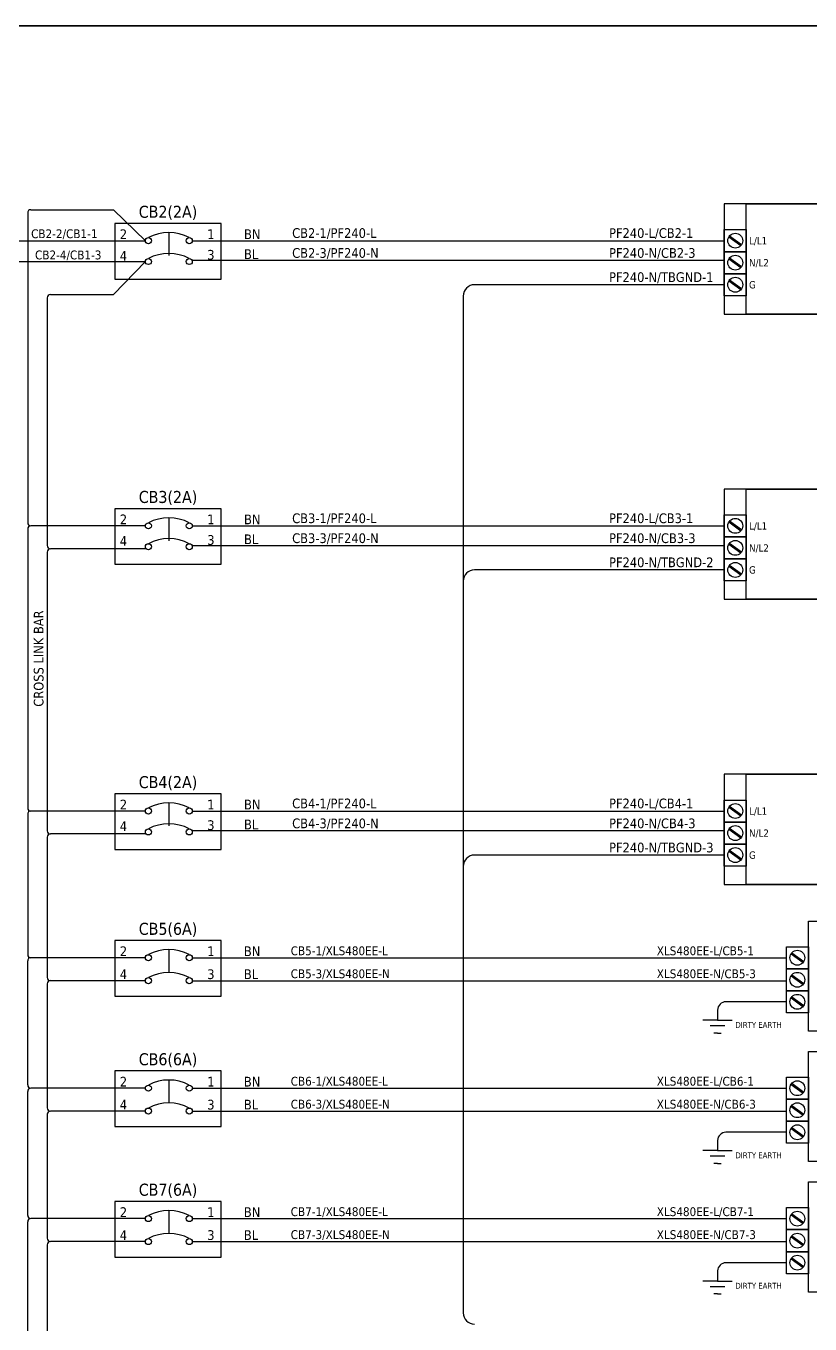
# Model space of a CAD drawing. Header units: millimetres. Extents: x 0 to 1792788, y -13 to 262234.
# Drawn here: x 254111 to 275083, y 218471 to 253193 of the extents above; entities that cross this region are included whole.
import ezdxf
from ezdxf.enums import TextEntityAlignment as Align

# ---------------------------------------------------------------- set-up
doc = ezdxf.new("R2010")
doc.units = ezdxf.units.MM
doc.layers.add('HELPPOINT', color=7, linetype='Continuous', lineweight=25)
doc.layers.add('power', color=7, linetype='Continuous', lineweight=25)
doc.styles.add('Tahoma', font='')
doc.styles.get('Tahoma').set_extended_font_data('Tahoma')

# ---------------------------------------------------------------- blocks, each defined once
blk = doc.blocks.new('TPA')
at = {"layer": 'HELPPOINT', "color": 4, "lineweight": 35, "ltscale": 25.4}
blk.add_line((14292753, 12827491), (14405128, 12827491), dxfattribs=at)
blk.add_line((14292753, 12827491), (14405128, 12827491), dxfattribs=at)

msp = doc.modelspace()

# ---------------------------------------------------------------- linework, layer by layer
at = {"color": 1, "ltscale": 25.4}
for p, q in [((254244, 248279), (256457, 248279)), ((256457, 248279), (257305, 247450)), ((254158, 248192), (254158, 243487)), ((254158, 248060), (254158, 239909)), ((249811, 247450), (257305, 247450)), ((254158, 239735), (254158, 232280)), ((257305, 239822), (254244, 239822)), ((254158, 232107), (254158, 228357)), ((257305, 232194), (254244, 232194)), ((254158, 224868), (254158, 228184)), ((257305, 228270), (254244, 228270)), ((258561, 228269), (274449, 228269)), ((254158, 221379), (254158, 224695)), ((257305, 224781), (254244, 224781)), ((258561, 224780), (274449, 224780)), ((254158, 216919), (254158, 221206)), ((257305, 221292), (254244, 221292)), ((258561, 221291), (274449, 221291))]:
    msp.add_line(p, q, dxfattribs=at)
at = {"color": 2, "ltscale": 25.4}
for p, q in [((273376, 245485), (273376, 248433)), ((281613, 245485), (273376, 245485)), ((273376, 237857), (273376, 240804)), ((281613, 237857), (273376, 237857)), ((273376, 230229), (273376, 233176)), ((281613, 230229), (273376, 230229))]:
    msp.add_line(p, q, dxfattribs=at)
at = {"ltscale": 25.4}
for p, q in [((273376, 248433), (281613, 248433)), ((249811, 246892), (257305, 246892)), ((273376, 247057), (273376, 246861)), ((273376, 240804), (281613, 240804)), ((273376, 239429), (273376, 239233)), ((273376, 233176), (281613, 233176)), ((273376, 231801), (273376, 231604)), ((275039, 226304), (275039, 229251)), ((275039, 229251), (279951, 229251)), ((275039, 227876), (275039, 227680)), ((279951, 226304), (275039, 226304)), ((275039, 222815), (275039, 225762)), ((275039, 225762), (279951, 225762)), ((275039, 224387), (275039, 224191)), ((279951, 222815), (275039, 222815)), ((275039, 219326), (275039, 222273)), ((275039, 222273), (279951, 222273)), ((275039, 220898), (275039, 220701)), ((279951, 219326), (275039, 219326))]:
    msp.add_line(p, q, dxfattribs=at)
at = {"color": 7, "ltscale": 25.4}
for p, q in [((272787, 247155), (272787, 247745)), ((272787, 247745), (273376, 247745)), ((272932, 247581), (273253, 247348)), ((272932, 247581), (273253, 247348)), ((272932, 247581), (273253, 247348)), ((272932, 247581), (273253, 247348)), ((272932, 247581), (273253, 247348)), ((272932, 247581), (273253, 247348)), ((272932, 247581), (273253, 247348)), ((272932, 247581), (273253, 247348)), ((272932, 247581), (273253, 247348)), ((272932, 247581), (273253, 247348)), ((272932, 247581), (273253, 247348)), ((272932, 247581), (273253, 247348)), ((272932, 247581), (273253, 247348)), ((272932, 247581), (273253, 247348)), ((272932, 247581), (273253, 247348)), ((273376, 247745), (273376, 247155)), ((272787, 247450), (272787, 247548)), ((272912, 247553), (273232, 247320)), ((272912, 247553), (273232, 247320)), ((272912, 247553), (273232, 247320)), ((272912, 247553), (273232, 247320)), ((272912, 247553), (273232, 247320)), ((273376, 247155), (272787, 247155)), ((272787, 246566), (272787, 247155)), ((272787, 247155), (273376, 247155)), ((272787, 246861), (272787, 246959)), ((272912, 246964), (273232, 246731)), ((272912, 246964), (273232, 246731)), ((272912, 246964), (273232, 246731)), ((272912, 246964), (273232, 246731)), ((272912, 246964), (273232, 246731)), ((272932, 246992), (273253, 246759)), ((272932, 246992), (273253, 246759)), ((272932, 246992), (273253, 246759)), ((272932, 246992), (273253, 246759)), ((272932, 246992), (273253, 246759)), ((272932, 246992), (273253, 246759)), ((272932, 246992), (273253, 246759)), ((272932, 246992), (273253, 246759)), ((272932, 246992), (273253, 246759)), ((272932, 246992), (273253, 246759)), ((272932, 246992), (273253, 246759)), ((272932, 246992), (273253, 246759)), ((272932, 246992), (273253, 246759)), ((272932, 246992), (273253, 246759)), ((272932, 246992), (273253, 246759)), ((273376, 247155), (273376, 246566)), ((273376, 246566), (272787, 246566)), ((272787, 245977), (272787, 246566)), ((272787, 246566), (273376, 246566)), ((273376, 246566), (273376, 245977)), ((272912, 246374), (273232, 246141)), ((272912, 246374), (273232, 246141)), ((272912, 246374), (273232, 246141)), ((272912, 246374), (273232, 246141)), ((272912, 246374), (273232, 246141)), ((272932, 246402), (273253, 246169)), ((272932, 246402), (273253, 246169)), ((272932, 246402), (273253, 246169)), ((272932, 246402), (273253, 246169)), ((272932, 246402), (273253, 246169)), ((272932, 246402), (273253, 246169)), ((272932, 246402), (273253, 246169)), ((272932, 246402), (273253, 246169)), ((272932, 246402), (273253, 246169)), ((272932, 246402), (273253, 246169)), ((272932, 246402), (273253, 246169)), ((272932, 246402), (273253, 246169)), ((272932, 246402), (273253, 246169)), ((272932, 246402), (273253, 246169)), ((272932, 246402), (273253, 246169)), ((273376, 245977), (272787, 245977)), ((272787, 239527), (272787, 240117)), ((272787, 240117), (273376, 240117)), ((272932, 239953), (273253, 239720)), ((272932, 239953), (273253, 239720)), ((272932, 239953), (273253, 239720)), ((272932, 239953), (273253, 239720)), ((272932, 239953), (273253, 239720)), ((272932, 239953), (273253, 239720)), ((272932, 239953), (273253, 239720)), ((272932, 239953), (273253, 239720)), ((272932, 239953), (273253, 239720)), ((272932, 239953), (273253, 239720)), ((272932, 239953), (273253, 239720)), ((272932, 239953), (273253, 239720)), ((272932, 239953), (273253, 239720)), ((272932, 239953), (273253, 239720)), ((272932, 239953), (273253, 239720)), ((273376, 240117), (273376, 239527)), ((272787, 239822), (272787, 239920)), ((272912, 239925), (273232, 239692)), ((272912, 239925), (273232, 239692)), ((272912, 239925), (273232, 239692)), ((272912, 239925), (273232, 239692)), ((272912, 239925), (273232, 239692)), ((273376, 239527), (272787, 239527)), ((272787, 238938), (272787, 239527)), ((272787, 239527), (273376, 239527)), ((272787, 239233), (272787, 239331)), ((272912, 239336), (273232, 239103)), ((272912, 239336), (273232, 239103)), ((272912, 239336), (273232, 239103)), ((272912, 239336), (273232, 239103)), ((272912, 239336), (273232, 239103)), ((272932, 239363), (273253, 239131)), ((272932, 239363), (273253, 239131)), ((272932, 239363), (273253, 239131)), ((272932, 239363), (273253, 239131)), ((272932, 239363), (273253, 239131)), ((272932, 239363), (273253, 239131)), ((272932, 239363), (273253, 239131)), ((272932, 239363), (273253, 239131)), ((272932, 239363), (273253, 239131)), ((272932, 239363), (273253, 239131)), ((272932, 239363), (273253, 239131)), ((272932, 239363), (273253, 239131)), ((272932, 239363), (273253, 239131)), ((272932, 239363), (273253, 239131)), ((272932, 239363), (273253, 239131)), ((273376, 239527), (273376, 238938)), ((273376, 238938), (272787, 238938)), ((272787, 238348), (272787, 238938)), ((272787, 238938), (273376, 238938)), ((273376, 238938), (273376, 238348)), ((272912, 238746), (273232, 238513)), ((272912, 238746), (273232, 238513)), ((272912, 238746), (273232, 238513)), ((272912, 238746), (273232, 238513)), ((272912, 238746), (273232, 238513)), ((272932, 238774), (273253, 238541)), ((272932, 238774), (273253, 238541)), ((272932, 238774), (273253, 238541)), ((272932, 238774), (273253, 238541)), ((272932, 238774), (273253, 238541)), ((272932, 238774), (273253, 238541)), ((272932, 238774), (273253, 238541)), ((272932, 238774), (273253, 238541)), ((272932, 238774), (273253, 238541)), ((272932, 238774), (273253, 238541)), ((272932, 238774), (273253, 238541)), ((272932, 238774), (273253, 238541)), ((272932, 238774), (273253, 238541)), ((272932, 238774), (273253, 238541)), ((272932, 238774), (273253, 238541)), ((273376, 238348), (272787, 238348)), ((272787, 231899), (272787, 232488)), ((272787, 232488), (273376, 232488)), ((272787, 232194), (272787, 232292)), ((272912, 232297), (273232, 232064)), ((272912, 232297), (273232, 232064)), ((272912, 232297), (273232, 232064)), ((272912, 232297), (273232, 232064)), ((272912, 232297), (273232, 232064)), ((272932, 232325), (273253, 232092)), ((272932, 232325), (273253, 232092)), ((272932, 232325), (273253, 232092)), ((272932, 232325), (273253, 232092)), ((272932, 232325), (273253, 232092)), ((272932, 232325), (273253, 232092)), ((272932, 232325), (273253, 232092)), ((272932, 232325), (273253, 232092)), ((272932, 232325), (273253, 232092)), ((272932, 232325), (273253, 232092)), ((272932, 232325), (273253, 232092)), ((272932, 232325), (273253, 232092)), ((272932, 232325), (273253, 232092)), ((272932, 232325), (273253, 232092)), ((272932, 232325), (273253, 232092)), ((273376, 232488), (273376, 231899)), ((273376, 231899), (272787, 231899)), ((272787, 231310), (272787, 231899)), ((272787, 231899), (273376, 231899)), ((272787, 231604), (272787, 231703)), ((272912, 231707), (273232, 231474)), ((272912, 231707), (273232, 231474)), ((272912, 231707), (273232, 231474)), ((272912, 231707), (273232, 231474)), ((272912, 231707), (273232, 231474)), ((272932, 231735), (273253, 231502)), ((272932, 231735), (273253, 231502)), ((272932, 231735), (273253, 231502)), ((272932, 231735), (273253, 231502)), ((272932, 231735), (273253, 231502)), ((272932, 231735), (273253, 231502)), ((272932, 231735), (273253, 231502)), ((272932, 231735), (273253, 231502)), ((272932, 231735), (273253, 231502)), ((272932, 231735), (273253, 231502)), ((272932, 231735), (273253, 231502)), ((272932, 231735), (273253, 231502)), ((272932, 231735), (273253, 231502)), ((272932, 231735), (273253, 231502)), ((272932, 231735), (273253, 231502)), ((273376, 231899), (273376, 231310)), ((273376, 231310), (272787, 231310)), ((272787, 230720), (272787, 231310)), ((272787, 231310), (273376, 231310)), ((273376, 231310), (273376, 230720)), ((272912, 231118), (273232, 230885)), ((272912, 231118), (273232, 230885)), ((272912, 231118), (273232, 230885)), ((272912, 231118), (273232, 230885)), ((272912, 231118), (273232, 230885)), ((272932, 231146), (273253, 230913)), ((272932, 231146), (273253, 230913)), ((272932, 231146), (273253, 230913)), ((272932, 231146), (273253, 230913)), ((272932, 231146), (273253, 230913)), ((272932, 231146), (273253, 230913)), ((272932, 231146), (273253, 230913)), ((272932, 231146), (273253, 230913)), ((272932, 231146), (273253, 230913)), ((272932, 231146), (273253, 230913)), ((272932, 231146), (273253, 230913)), ((272932, 231146), (273253, 230913)), ((272932, 231146), (273253, 230913)), ((272932, 231146), (273253, 230913)), ((272932, 231146), (273253, 230913)), ((273376, 230720), (272787, 230720)), ((274449, 227974), (274449, 228564)), ((274449, 228564), (275039, 228564)), ((275039, 228564), (275039, 227974)), ((274449, 228269), (274449, 228367)), ((274574, 228372), (274895, 228139)), ((274574, 228372), (274895, 228139)), ((274574, 228372), (274895, 228139)), ((274574, 228372), (274895, 228139)), ((274574, 228372), (274895, 228139)), ((274594, 228400), (274915, 228167)), ((274594, 228400), (274915, 228167)), ((274594, 228400), (274915, 228167)), ((274594, 228400), (274915, 228167)), ((274594, 228400), (274915, 228167)), ((274594, 228400), (274915, 228167)), ((274594, 228400), (274915, 228167)), ((274594, 228400), (274915, 228167)), ((274594, 228400), (274915, 228167)), ((274594, 228400), (274915, 228167)), ((274594, 228400), (274915, 228167)), ((274594, 228400), (274915, 228167)), ((274594, 228400), (274915, 228167)), ((274594, 228400), (274915, 228167)), ((274594, 228400), (274915, 228167)), ((275039, 227974), (274449, 227974)), ((274449, 227385), (274449, 227974)), ((274449, 227974), (275039, 227974)), ((274449, 227680), (274449, 227778)), ((274574, 227783), (274895, 227550)), ((274574, 227783), (274895, 227550)), ((274574, 227783), (274895, 227550)), ((274574, 227783), (274895, 227550)), ((274574, 227783), (274895, 227550)), ((274594, 227810), (274915, 227578)), ((274594, 227810), (274915, 227578)), ((274594, 227810), (274915, 227578)), ((274594, 227810), (274915, 227578)), ((274594, 227810), (274915, 227578)), ((274594, 227810), (274915, 227578)), ((274594, 227810), (274915, 227578)), ((274594, 227810), (274915, 227578)), ((274594, 227810), (274915, 227578)), ((274594, 227810), (274915, 227578)), ((274594, 227810), (274915, 227578)), ((274594, 227810), (274915, 227578)), ((274594, 227810), (274915, 227578)), ((274594, 227810), (274915, 227578)), ((274594, 227810), (274915, 227578)), ((275039, 227974), (275039, 227385)), ((258561, 227655), (274449, 227655)), ((275039, 227385), (274449, 227385)), ((274449, 226795), (274449, 227385)), ((274449, 227385), (275039, 227385)), ((274574, 227193), (274895, 226960)), ((274574, 227193), (274895, 226960)), ((274574, 227193), (274895, 226960)), ((274574, 227193), (274895, 226960)), ((274574, 227193), (274895, 226960)), ((274594, 227221), (274915, 226988)), ((274594, 227221), (274915, 226988)), ((274594, 227221), (274915, 226988)), ((274594, 227221), (274915, 226988)), ((274594, 227221), (274915, 226988)), ((274594, 227221), (274915, 226988)), ((274594, 227221), (274915, 226988)), ((274594, 227221), (274915, 226988)), ((274594, 227221), (274915, 226988)), ((274594, 227221), (274915, 226988)), ((274594, 227221), (274915, 226988)), ((274594, 227221), (274915, 226988)), ((274594, 227221), (274915, 226988)), ((274594, 227221), (274915, 226988)), ((274594, 227221), (274915, 226988)), ((275039, 227385), (275039, 226795)), ((275039, 226795), (274449, 226795)), ((274449, 224485), (274449, 225075)), ((274449, 225075), (275039, 225075)), ((275039, 225075), (275039, 224485)), ((274449, 224780), (274449, 224878)), ((274574, 224883), (274895, 224650)), ((274574, 224883), (274895, 224650)), ((274574, 224883), (274895, 224650)), ((274574, 224883), (274895, 224650)), ((274574, 224883), (274895, 224650)), ((274594, 224911), (274915, 224678)), ((274594, 224911), (274915, 224678)), ((274594, 224911), (274915, 224678)), ((274594, 224911), (274915, 224678)), ((274594, 224911), (274915, 224678)), ((274594, 224911), (274915, 224678)), ((274594, 224911), (274915, 224678)), ((274594, 224911), (274915, 224678)), ((274594, 224911), (274915, 224678)), ((274594, 224911), (274915, 224678)), ((274594, 224911), (274915, 224678)), ((274594, 224911), (274915, 224678)), ((274594, 224911), (274915, 224678)), ((274594, 224911), (274915, 224678)), ((274594, 224911), (274915, 224678)), ((275039, 224485), (274449, 224485)), ((274449, 223896), (274449, 224485)), ((274449, 224485), (275039, 224485)), ((274594, 224321), (274915, 224089)), ((274594, 224321), (274915, 224089)), ((274594, 224321), (274915, 224089)), ((274594, 224321), (274915, 224089)), ((274594, 224321), (274915, 224089)), ((274594, 224321), (274915, 224089)), ((274594, 224321), (274915, 224089)), ((274594, 224321), (274915, 224089)), ((274594, 224321), (274915, 224089)), ((274594, 224321), (274915, 224089)), ((274594, 224321), (274915, 224089)), ((274594, 224321), (274915, 224089)), ((274594, 224321), (274915, 224089)), ((274594, 224321), (274915, 224089)), ((274594, 224321), (274915, 224089)), ((275039, 224485), (275039, 223896)), ((258561, 224166), (274449, 224166)), ((274449, 224191), (274449, 224289)), ((274574, 224293), (274895, 224061)), ((274574, 224293), (274895, 224061)), ((274574, 224293), (274895, 224061)), ((274574, 224293), (274895, 224061)), ((274574, 224293), (274895, 224061)), ((275039, 223896), (274449, 223896)), ((274449, 223306), (274449, 223896)), ((274449, 223896), (275039, 223896)), ((274574, 223704), (274895, 223471)), ((274574, 223704), (274895, 223471)), ((274574, 223704), (274895, 223471)), ((274574, 223704), (274895, 223471)), ((274574, 223704), (274895, 223471)), ((274594, 223732), (274915, 223499)), ((274594, 223732), (274915, 223499)), ((274594, 223732), (274915, 223499)), ((274594, 223732), (274915, 223499)), ((274594, 223732), (274915, 223499)), ((274594, 223732), (274915, 223499)), ((274594, 223732), (274915, 223499)), ((274594, 223732), (274915, 223499)), ((274594, 223732), (274915, 223499)), ((274594, 223732), (274915, 223499)), ((274594, 223732), (274915, 223499)), ((274594, 223732), (274915, 223499)), ((274594, 223732), (274915, 223499)), ((274594, 223732), (274915, 223499)), ((274594, 223732), (274915, 223499)), ((275039, 223896), (275039, 223306)), ((275039, 223306), (274449, 223306)), ((274449, 220996), (274449, 221586)), ((274449, 221586), (275039, 221586)), ((275039, 221586), (275039, 220996)), ((274449, 221291), (274449, 221389)), ((274574, 221394), (274895, 221161)), ((274574, 221394), (274895, 221161)), ((274574, 221394), (274895, 221161)), ((274574, 221394), (274895, 221161)), ((274574, 221394), (274895, 221161)), ((274594, 221422), (274915, 221189)), ((274594, 221422), (274915, 221189)), ((274594, 221422), (274915, 221189)), ((274594, 221422), (274915, 221189)), ((274594, 221422), (274915, 221189)), ((274594, 221422), (274915, 221189)), ((274594, 221422), (274915, 221189)), ((274594, 221422), (274915, 221189)), ((274594, 221422), (274915, 221189)), ((274594, 221422), (274915, 221189)), ((274594, 221422), (274915, 221189)), ((274594, 221422), (274915, 221189)), ((274594, 221422), (274915, 221189)), ((274594, 221422), (274915, 221189)), ((274594, 221422), (274915, 221189)), ((275039, 220996), (274449, 220996)), ((274449, 220407), (274449, 220996)), ((274449, 220996), (275039, 220996)), ((274594, 220832), (274915, 220600)), ((274594, 220832), (274915, 220600)), ((274594, 220832), (274915, 220600)), ((274594, 220832), (274915, 220600)), ((274594, 220832), (274915, 220600)), ((274594, 220832), (274915, 220600)), ((274594, 220832), (274915, 220600)), ((274594, 220832), (274915, 220600)), ((274594, 220832), (274915, 220600)), ((274594, 220832), (274915, 220600)), ((274594, 220832), (274915, 220600)), ((274594, 220832), (274915, 220600)), ((274594, 220832), (274915, 220600)), ((274594, 220832), (274915, 220600)), ((274594, 220832), (274915, 220600)), ((275039, 220996), (275039, 220407)), ((258561, 220677), (274449, 220677)), ((274449, 220701), (274449, 220800)), ((274574, 220804), (274895, 220572)), ((274574, 220804), (274895, 220572)), ((274574, 220804), (274895, 220572)), ((274574, 220804), (274895, 220572)), ((274574, 220804), (274895, 220572)), ((275039, 220407), (274449, 220407)), ((274449, 219817), (274449, 220407)), ((274449, 220407), (275039, 220407)), ((274574, 220215), (274895, 219982)), ((274574, 220215), (274895, 219982)), ((274574, 220215), (274895, 219982)), ((274574, 220215), (274895, 219982)), ((274574, 220215), (274895, 219982)), ((274594, 220243), (274915, 220010)), ((274594, 220243), (274915, 220010)), ((274594, 220243), (274915, 220010)), ((274594, 220243), (274915, 220010)), ((274594, 220243), (274915, 220010)), ((274594, 220243), (274915, 220010)), ((274594, 220243), (274915, 220010)), ((274594, 220243), (274915, 220010)), ((274594, 220243), (274915, 220010)), ((274594, 220243), (274915, 220010)), ((274594, 220243), (274915, 220010)), ((274594, 220243), (274915, 220010)), ((274594, 220243), (274915, 220010)), ((274594, 220243), (274915, 220010)), ((274594, 220243), (274915, 220010)), ((275039, 220407), (275039, 219817)), ((275039, 219817), (274449, 219817))]:
    msp.add_line(p, q, dxfattribs=at)
at = {"color": 3, "ltscale": 25.4}
for p, q in [((272787, 246271), (266106, 246271)), ((265804, 245969), (265804, 218774)), ((272787, 238643), (266106, 238643)), ((272787, 231015), (266106, 231015)), ((274449, 227090), (272832, 227090)), ((272611, 226869), (272611, 226599)), ((272611, 226599), (272218, 226599)), ((272415, 226456), (272807, 226456)), ((272611, 226599), (273004, 226599)), ((272611, 226255), (272513, 226255)), ((272611, 226255), (272709, 226255)), ((272611, 223380), (272611, 223110)), ((274449, 223601), (272832, 223601)), ((272611, 223110), (272218, 223110)), ((272415, 222967), (272807, 222967)), ((272611, 223110), (273004, 223110)), ((272611, 222766), (272513, 222766)), ((272611, 222766), (272709, 222766)), ((272611, 219891), (272611, 219621)), ((274449, 220112), (272832, 220112)), ((272611, 219621), (272218, 219621)), ((272415, 219478), (272807, 219478)), ((272611, 219621), (273004, 219621)), ((272611, 219277), (272513, 219277)), ((272611, 219277), (272709, 219277))]:
    msp.add_line(p, q, dxfattribs=at)
at = {"color": 2, "ltscale": 25.4}
for points in [[(272787, 245485), (282202, 245485), (282202, 248433), (272787, 248433)], [(272787, 237857), (282202, 237857), (282202, 240804), (272787, 240804)], [(272787, 230229), (282202, 230229), (282202, 233176), (272787, 233176)]]:
    msp.add_lwpolyline(points, close=True, dxfattribs=at)
at = {"color": 7, "ltscale": 25.4}
for centre in [(273082, 247450), (273082, 246861), (273082, 246271), (273082, 239822), (273082, 239233), (273082, 238643), (273082, 232194), (273082, 231604), (273082, 231015), (274744, 228269), (274744, 227680), (274744, 227090), (274744, 224780), (274744, 224191), (274744, 223601), (274744, 221291), (274744, 220701), (274744, 220112)]:
    msp.add_circle(centre, 199, dxfattribs=at)
at = {"color": 1, "ltscale": 25.4}
for centre, start, end in [((254244, 248192), 90, 180), ((254244, 239909), 180, 270), ((254244, 239735), 90, 180), ((254244, 232280), 180, 270), ((254244, 232107), 90, 180), ((254244, 228357), 180, 270), ((254244, 228184), 90, 180), ((254244, 224868), 180, 270), ((254244, 224695), 90, 180), ((254244, 221379), 180, 270), ((254244, 221206), 90, 180)]:
    msp.add_arc(centre, 86.6, start, end, dxfattribs=at)
at = {"color": 3, "ltscale": 25.4}
for centre, radius, start, end in [((266106, 245969), 302, 90, 180), ((266106, 238341), 302, 90, 180), ((266106, 230713), 302, 90, 180), ((272832, 226869), 221, 90, 180), ((272832, 223380), 221, 90, 180), ((272832, 219891), 221, 90, 180), ((266106, 218774), 302, 180, 270)]:
    msp.add_arc(centre, radius, start, end, dxfattribs=at)
at = {"layer": 'power', "linetype": 'Continuous', "ltscale": 762}
for p, q in [((257933, 247667), (257933, 247053)), ((257933, 240039), (257933, 239425)), ((257933, 232411), (257933, 231797)), ((257933, 228488), (257933, 227873)), ((257933, 224999), (257933, 224384)), ((257933, 221510), (257933, 220895))]:
    msp.add_line(p, q, dxfattribs=at)
at = {"layer": 'power', "color": 1, "linetype": 'Continuous', "ltscale": 25.4}
for p, q in [((258561, 247450), (272787, 247450)), ((258561, 239822), (272787, 239822)), ((258561, 232194), (272787, 232194))]:
    msp.add_line(p, q, dxfattribs=at)
at = {"layer": 'power', "color": 7, "ltscale": 25.4}
for p, q in [((257305, 246892), (256457, 246008)), ((272787, 246917), (258561, 246917)), ((254677, 245921), (254677, 242873)), ((254677, 245921), (254677, 239294)), ((254764, 246008), (256457, 246008)), ((272787, 239289), (258561, 239289)), ((254677, 239121), (254677, 231666)), ((257305, 239208), (254764, 239208)), ((272787, 231661), (258561, 231661)), ((254677, 231493), (254677, 227743)), ((257305, 231580), (254764, 231580)), ((254677, 227570), (254677, 224254)), ((257305, 227656), (254764, 227656)), ((254677, 224081), (254677, 220765)), ((257305, 224167), (254764, 224167)), ((254677, 220591), (254677, 216305)), ((257305, 220678), (254764, 220678))]:
    msp.add_line(p, q, dxfattribs=at)
at = {"layer": 'power', "color": 2, "linetype": 'Continuous', "ltscale": 762}
for points in [[(256491, 246422), (259335, 246422), (259335, 247909), (256491, 247909)], [(256491, 238793), (259335, 238793), (259335, 240281), (256491, 240281)], [(256491, 231165), (259335, 231165), (259335, 232653), (256491, 232653)], [(256491, 227242), (259335, 227242), (259335, 228729), (256491, 228729)], [(256491, 223753), (259335, 223753), (259335, 225240), (256491, 225240)], [(256491, 220264), (259335, 220264), (259335, 221751), (256491, 221751)]]:
    msp.add_lwpolyline(points, close=True, dxfattribs=at)
at = {"layer": 'power', "ltscale": 25.4}
for centre in [(257387, 247450), (258480, 247450), (257387, 246892), (258480, 246892), (257387, 239822), (258480, 239822), (257387, 239264), (258480, 239264), (257387, 232194), (258480, 232194), (257387, 231635), (258480, 231635), (257387, 228270), (258480, 228270), (257387, 227656), (258480, 227656), (257387, 224781), (258480, 224781), (257387, 224167), (258480, 224167), (257387, 221292), (258480, 221292), (257387, 220678), (258480, 220678)]:
    msp.add_circle(centre, 81.2, dxfattribs=at)
for centre in [(257933, 246500), (257933, 245942), (257933, 238872), (257933, 238314), (257933, 231244), (257933, 230686), (257933, 227321), (257933, 226706), (257933, 223832), (257933, 223217), (257933, 220342), (257933, 219728)]:
    msp.add_arc(centre, 1167, 62.0586, 117.9414, dxfattribs=at)
at = {"layer": 'power', "color": 7, "ltscale": 25.4}
for centre, start, end in [((254764, 245921), 90, 180), ((254764, 239294), 180, 270), ((254764, 239294), 180, 270), ((254764, 239121), 90, 180), ((254764, 231666), 180, 270), ((254764, 231666), 180, 270), ((254764, 231493), 90, 180), ((254764, 227743), 180, 270), ((254764, 227743), 180, 270), ((254764, 227570), 90, 180), ((254764, 224254), 180, 270), ((254764, 224254), 180, 270), ((254764, 224081), 90, 180), ((254764, 220765), 180, 270), ((254764, 220765), 180, 270), ((254764, 220591), 90, 180)]:
    msp.add_arc(centre, 86.6, start, end, dxfattribs=at)

# ---------------------------------------------------------------- block references
at = {"xscale": 0.8796480001183227, "yscale": 0.8796480000019073, "zscale": 0.8796480001183227}
msp.add_blockref('TPA', (-12342944, -11030484), dxfattribs=at)

# ---------------------------------------------------------------- texts
at = {"color": 7, "style": 'Tahoma'}
for s, height, p in [('L/L1', 196.5, (273453, 247350)), ('N/L2', 196.5, (273453, 246760)), ('G', 196, (273451, 246173)), ('L/L1', 196.5, (273453, 239721)), ('N/L2', 196.5, (273453, 239132)), ('G', 196, (273451, 238545)), ('L/L1', 196.5, (273453, 232093)), ('N/L2', 196.5, (273453, 231504)), ('G', 196, (273451, 230917))]:
    msp.add_text(s, height=height, dxfattribs=at).set_placement(p)
for p in [(273705, 226473), (273705, 222984), (273705, 219495)]:
    msp.add_text('DIRTY EARTH', height=157.18, dxfattribs=at).set_placement(p, align=Align.MIDDLE_CENTER)
at = {"layer": 'power', "color": 7, "style": 'Tahoma'}
for s, p in [('CB2(2A)', (257911, 248223)), ('CB3(2A)', (257911, 240595)), ('CB4(2A)', (257911, 232967)), ('CB5(6A)', (257911, 229043)), ('CB6(6A)', (257911, 225554)), ('CB7(6A)', (257911, 222065))]:
    msp.add_text(s, height=322, dxfattribs=at).set_placement(p, align=Align.MIDDLE_CENTER)
for s, p in [('CB2-2/CB1-1', (256025, 247517)), ('CB2-4/CB1-3', (256130, 246950))]:
    msp.add_text(s, height=236.17, dxfattribs=at).set_placement(p, align=Align.RIGHT)
for s, height, p in [('2', 260, (256622, 247623)), ('1', 260, (258960, 247623)), ('BN', 259.8, (259944, 247623)), ('BL', 259.8, (259944, 247090)), ('4', 260, (256622, 247046)), ('3', 260, (258960, 247072)), ('2', 260, (256622, 239995)), ('1', 260, (258960, 239995)), ('BN', 259.8, (259944, 239995)), ('BL', 259.8, (259944, 239462)), ('4', 260, (256622, 239418)), ('3', 260, (258960, 239444)), ('2', 260, (256622, 232367)), ('1', 260, (258960, 232367)), ('BN', 259.8, (259944, 232367)), ('3', 260, (258960, 231816)), ('BL', 259.8, (259944, 231834)), ('4', 260, (256622, 231790)), ('2', 260, (256622, 228443)), ('1', 260, (258960, 228443)), ('BN', 259.8, (259940, 228443)), ('4', 260, (256622, 227829)), ('3', 260, (258960, 227829)), ('BL', 259.8, (259940, 227829)), ('2', 260, (256622, 224954)), ('1', 260, (258960, 224954)), ('BN', 259.8, (259940, 224954)), ('4', 260, (256622, 224340)), ('3', 260, (258960, 224340)), ('BL', 259.8, (259940, 224340)), ('2', 260, (256622, 221465)), ('1', 260, (258960, 221465)), ('BN', 259.8, (259940, 221465)), ('4', 260, (256622, 220851)), ('3', 260, (258960, 220851)), ('BL', 259.8, (259940, 220851))]:
    msp.add_text(s, height=height, dxfattribs=at).set_placement(p, align=Align.MIDDLE_LEFT)
for s, height, p in [('CB2-1/PF240-L', 259.75, (261231, 247524)), ('PF240-L/CB2-1', 259.75, (269707, 247524)), ('CB2-3/PF240-N', 259.75, (261231, 246991)), ('PF240-N/CB2-3', 259.75, (269707, 246991)), ('PF240-N/TBGND-1', 259.75, (269707, 246345)), ('CB3-1/PF240-L', 259.75, (261231, 239895)), ('PF240-L/CB3-1', 259.75, (269707, 239895)), ('CB3-3/PF240-N', 259.75, (261231, 239362)), ('PF240-N/CB3-3', 259.75, (269707, 239362)), ('PF240-N/TBGND-2', 259.75, (269707, 238716)), ('CB4-1/PF240-L', 259.75, (261231, 232267)), ('PF240-L/CB4-1', 259.75, (269707, 232267)), ('CB4-3/PF240-N', 259.75, (261231, 231734)), ('PF240-N/CB4-3', 259.75, (269707, 231734)), ('PF240-N/TBGND-3', 259.75, (269707, 231088)), ('CB5-1/XLS480EE-L', 236.17, (261193, 228337)), ('XLS480EE-L/CB5-1', 236.17, (270984, 228337)), ('CB5-3/XLS480EE-N', 236.17, (261193, 227723)), ('XLS480EE-N/CB5-3', 236.17, (270984, 227723)), ('CB6-1/XLS480EE-L', 236.17, (261193, 224848)), ('XLS480EE-L/CB6-1', 236.17, (270984, 224848)), ('CB6-3/XLS480EE-N', 236.17, (261193, 224234)), ('XLS480EE-N/CB6-3', 236.17, (270984, 224234)), ('CB7-1/XLS480EE-L', 236.17, (261193, 221359)), ('XLS480EE-L/CB7-1', 236.17, (270984, 221359)), ('CB7-3/XLS480EE-N', 236.17, (261193, 220745)), ('XLS480EE-N/CB7-3', 236.17, (270984, 220745))]:
    msp.add_text(s, height=height, dxfattribs=at).set_placement(p)
msp.add_text('CROSS LINK BAR', height=259.75, rotation=90, dxfattribs=at).set_placement((254450, 236272), align=Align.MIDDLE_CENTER)

doc.saveas('drawing.dxf')
